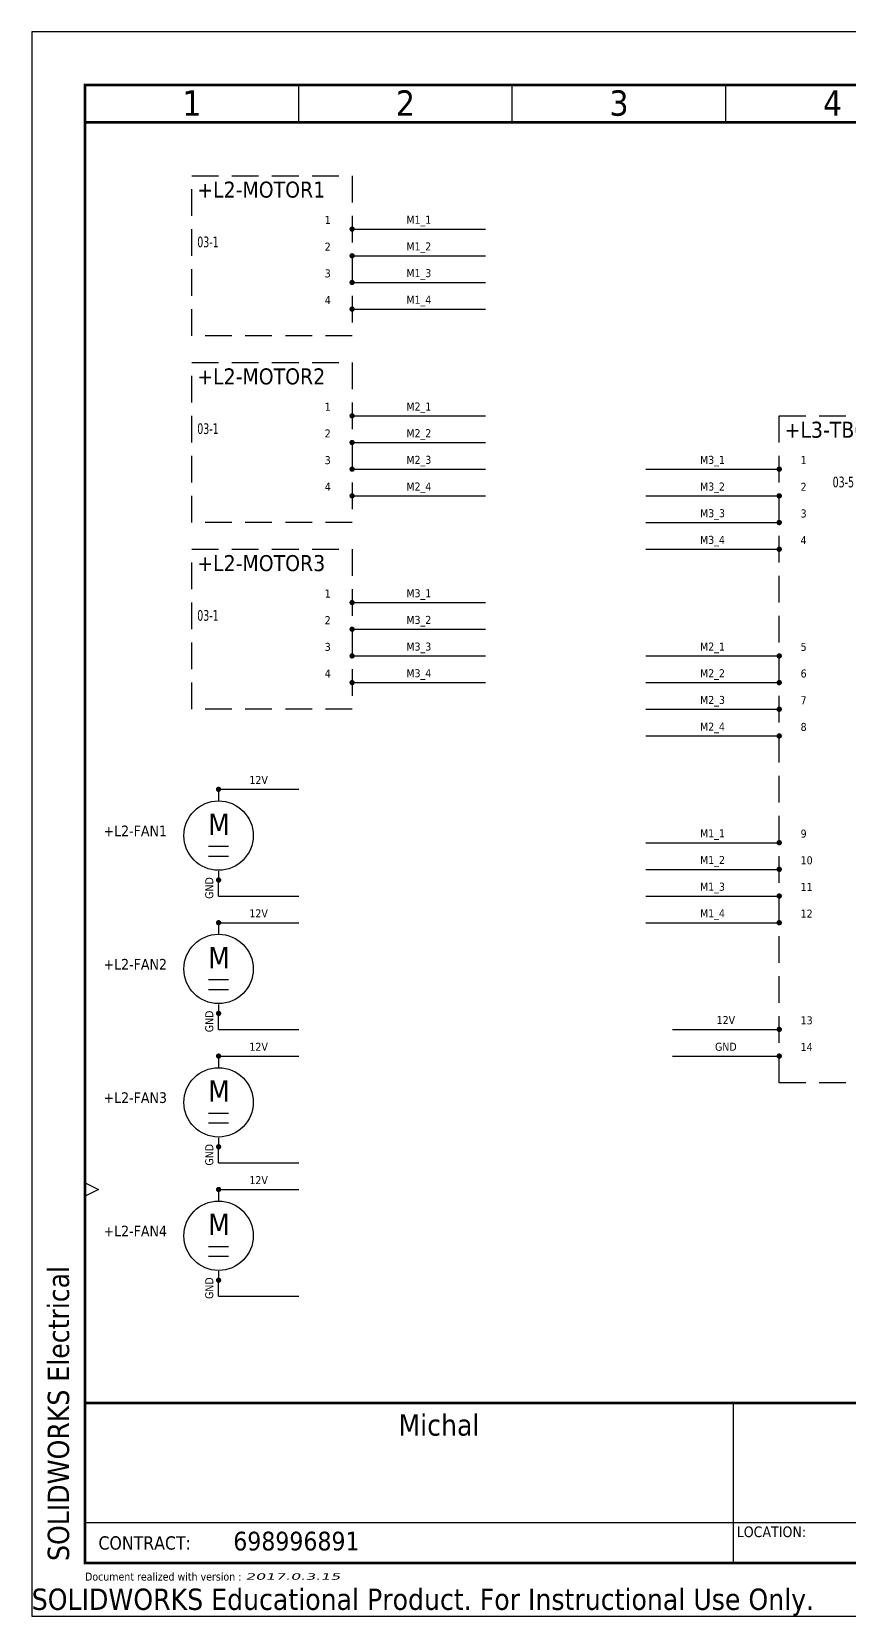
# Model space of a CAD drawing. Header units: millimetres. Extents: x 0 to 420, y 0 to 297.
# Drawn here: x 0 to 153.1, y 0 to 297 of the extents above; entities that cross this region are included whole.
import ezdxf
from ezdxf.enums import TextEntityAlignment as Align

# ---------------------------------------------------------------- set-up
doc = ezdxf.new("R2010")
doc.units = ezdxf.units.MM
doc.header["$LTSCALE"] = 10
doc.linetypes.add('CONTINU', pattern=[0])
doc.linetypes.add('INTERROMPU', pattern=[0.75, 0.5, -0.25])
doc.layers.add('DoNotPrint', color=7, linetype='Continuous', plot=False)
doc.layers.add('TITLEBLOCK', color=7, linetype='Continuous')
doc.styles.add('TAHOMA_STANDARD', font='tahoma.ttf')
doc.styles.add('tr_blackboxpt', font='', dxfattribs={"height": 1.5})
doc.styles.add('tr_line_equip', font='', dxfattribs={"height": 1.5})
doc.styles.get('tr_blackboxpt').set_extended_font_data('Tahoma')
doc.styles.get('tr_line_equip').set_extended_font_data('Tahoma')

# ---------------------------------------------------------------- blocks, each defined once
blk = doc.blocks.new('TR_FDP_BASEA3CA_EN')
at = {"color": 7}
for p, q in [((50, 280), (50, 287)), ((90, 280), (90, 287)), ((130, 280), (130, 287)), ((10, 81.25), (12.5, 80)), ((12.5, 80), (10, 78.75)), ((131.41, 10), (131.41, 40)), ((270.16, 17.5), (10, 17.5))]:
    blk.add_line(p, q, dxfattribs=at)
at = {"color": 7, "const_width": 0.5}
blk.add_lwpolyline([(10, 287), (410, 287), (410, 10), (10, 10)], close=True, dxfattribs=at)
for points in [[(10, 280), (410, 280)], [(10, 40), (410, 40)]]:
    blk.add_lwpolyline(points, dxfattribs=at)
at = {"layer": 'DoNotPrint', "color": 7}
for p, q in [((420, 297), (0, 297)), ((0, 297), (0, 0)), ((0, 0), (420, 0))]:
    blk.add_line(p, q, dxfattribs=at)
at = {"color": 7, "style": 'TAHOMA_STANDARD'}
for s, height, p in [('CONTRACT:', 2.5, (12.5, 13.75)), ('LOCATION:', 2, (132.04, 15.84)), ('Document realized with version :', 1.5, (9.99, 7.44))]:
    blk.add_text(s, height=height, dxfattribs=at).set_placement(p, align=Align.MIDDLE_LEFT)
for tag, height, p in [('#COL', 4.75, (30, 281.25)), ('#COL', 4.75, (70, 281.25)), ('#COL', 4.75, (110, 281.25)), ('#COL', 4.75, (150, 281.25)), ('#COL', 4.75, (190, 281.25)), ('#COL', 4.75, (230, 281.25)), ('#COL', 4.75, (270, 281.25)), ('#COL', 4.75, (310, 281.25)), ('#COL', 4.75, (350, 281.25)), ('#COL', 4.75, (390, 281.25)), ('#PROJECT_DWG_OFFICE', 4, (76.27, 33.86)), ('#BUNDLE_TZ_0_L1', 5, (200.73, 32.17)), ('#PROJECT_DWG_OFFICE_ADDRESS_1', 3, (76.27, 28.22)), ('#PROJECT_DWG_OFFICE_ADDRESS_2', 3, (76.27, 24.16)), ('#FOLIO_TZ_1_L1', 4, (200.8, 24.51)), ('#PROJECT_DWG_OFFICE_ADDRESS_3', 3, (76.27, 19.93)), ('#FOLIO_TZ_2_L1', 4, (200.74, 18.8))]:
    blk.add_attdef(tag, text='', height=height, dxfattribs=at).set_placement(p, align=Align.CENTER)
blk.add_attdef('#APP_NAME', text='', height=4, rotation=90, dxfattribs=at).set_placement((5, 10.37), align=Align.MIDDLE_LEFT)
for tag, height, p in [('#REV_NO_-0', 2.5, (274.5, 37.3)), ('#REV_NO_-1', 2.5, (274.5, 32.4)), ('#REV_NO', 4, (399.35, 31.56)), ('#REV_NO_-2', 2.5, (274.5, 27.3)), ('#FOLIO_TAG', 4, (399.35, 16.56))]:
    blk.add_attdef(tag, text='', height=height, dxfattribs=at).set_placement(p, align=Align.MIDDLE_CENTER)
for tag, height, p in [('#REV_CREATED_ON_-0', 2.5, (281, 37.2)), ('#REV_CREATED_BY_-0', 2.5, (302.7, 37.3)), ('#REV_NO_-0_TZ_0_L1', 2.5, (327.9, 37.3)), ('#REV_CREATED_ON_-1', 2.5, (281, 32.1)), ('#REV_CREATED_BY_-1', 2.5, (302.7, 32.4)), ('#REV_NO_-1_TZ_0_L1', 2.5, (327.9, 32.1)), ('#REV_CREATED_ON_-2', 2.5, (281, 27.3)), ('#REV_CREATED_BY_-2', 2.5, (302.8, 27.3)), ('#REV_NO_-2_TZ_0_L1', 2.5, (327.9, 27.5)), ('#FOLIO_LOC_TAG', 3.5, (154.33, 13.94))]:
    blk.add_attdef(tag, text='', height=height, dxfattribs=at).set_placement(p, align=Align.MIDDLE_LEFT)
for tag, p, height in [('##BUNDLE_TX_0_EN', (270.84, 16.16), 2), ('##BUNDLE_TX_1_EN', (340.84, 16.16), 2), ('#BUNDLE_TX_0', (271.84, 12.16), 2.5), ('#BUNDLE_TX_1', (342.1, 12.16), 2.5)]:
    blk.add_attdef(tag, p, '', height=height, dxfattribs=at)
blk.add_attdef('#PROJECT_CONTRACT_NUM', text='', height=3.5, dxfattribs=at).set_placement((37.75, 11.3), align=Align.BOTTOM_LEFT)
blk.add_attdef('#FOLIO_LOC_TZ_0_L1', text='', height=3.5, dxfattribs=at).set_placement((267.68, 13.94), align=Align.MIDDLE_RIGHT)
at = {"color": 7, "style": 'TAHOMA_STANDARD', "oblique": 15, "width": 2.071003}
blk.add_attdef('#ELVER', text='', height=1.21, dxfattribs=at).set_placement((40, 7.46), align=Align.MIDDLE_LEFT)
blk = doc.blocks.new('EW_BB_BlackBox_2')
at = {"lineweight": 20, "style": 'TAHOMA_STANDARD'}
for tag, height, p in [('#TAG', 3, (1, -5)), ('#REF_DES_2', 2, (1, -8)), ('#COM_TX_0', 2, (1, -11))]:
    blk.add_attdef(tag, text='', height=height, dxfattribs=at).set_placement(p, align=Align.BOTTOM_LEFT)
at = {"linetype": 'CONTINU', "style": 'TAHOMA_STANDARD', "width": 0.75}
blk.add_attdef('#CROSS_REF', text='', height=2, dxfattribs=at).set_placement((1, -14), align=Align.BOTTOM_LEFT)
blk = doc.blocks.new('TR-MO004')
at = {"color": 0, "linetype": 'CONTINU'}
for p, q in [((0, 0), (0, -2.19)), ((0, -15.31), (0, -17.5))]:
    blk.add_line(p, q, dxfattribs=at)
at = {"linetype": 'CONTINU'}
for p, q in [((-1.88, -10.67), (1.88, -10.67)), ((-1.88, -12.5), (1.88, -12.5))]:
    blk.add_line(p, q, dxfattribs=at)
blk.add_circle((-0.01, -8.67), 6.5)
at = {"style": 'TAHOMA_STANDARD'}
blk.add_text('M', height=4, dxfattribs=at).set_placement((0.06, -8.56), align=Align.CENTER)
blk.add_attdef('#P_TAG_0', (0.5, 0), '', height=1.5, dxfattribs=at)
at = {"linetype": 'CONTINU', "style": 'TAHOMA_STANDARD'}
for tag, p in [('#TAG', (-9.67, -8.79)), ('#TD_2', (-9.67, -11.79)), ('#TD_3', (-9.74, -14.41)), ('#COM_TX_0', (-9.74, -16.92)), ('#COM_TX_1', (-9.74, -19.4))]:
    blk.add_attdef(tag, text='', height=2, dxfattribs=at).set_placement(p, align=Align.RIGHT)
at = {"style": 'TAHOMA_STANDARD'}
blk.add_attdef('#P_TAG_1', text='', height=1.5, dxfattribs=at).set_placement((0.5, -17.5), align=Align.TOP_LEFT)

msp = doc.modelspace()

# ---------------------------------------------------------------- linework, layer by layer
at = {"linetype": 'INTERROMPU'}
for points in [[(30, 270), (60, 270), (60, 240), (30, 240)], [(30, 235), (60, 235), (60, 205), (30, 205)], [(140, 225), (175, 225), (175, 100), (140, 100)], [(30, 200), (60, 200), (60, 170), (30, 170)]]:
    msp.add_lwpolyline(points, close=True, dxfattribs=at)
at = {"color": 12}
for points in [[(60.27, 260, 0.45, 0.45, 1), (59.73, 260, 0.45, 0.45, 1)], [(60.27, 255, 0.45, 0.45, 1), (59.73, 255, 0.45, 0.45, 1)], [(60.27, 250, 0.45, 0.45, 1), (59.73, 250, 0.45, 0.45, 1)], [(60.27, 245, 0.45, 0.45, 1), (59.73, 245, 0.45, 0.45, 1)], [(60.27, 225, 0.45, 0.45, 1), (59.73, 225, 0.45, 0.45, 1)], [(60.27, 220, 0.45, 0.45, 1), (59.73, 220, 0.45, 0.45, 1)], [(60.27, 215, 0.45, 0.45, 1), (59.73, 215, 0.45, 0.45, 1)], [(140.28, 215, 0.45, 0.45, 1), (139.72, 215, 0.45, 0.45, 1)], [(60.27, 210, 0.45, 0.45, 1), (59.73, 210, 0.45, 0.45, 1)], [(140.28, 210, 0.45, 0.45, 1), (139.72, 210, 0.45, 0.45, 1)], [(140.28, 205, 0.45, 0.45, 1), (139.72, 205, 0.45, 0.45, 1)], [(140.28, 200, 0.45, 0.45, 1), (139.72, 200, 0.45, 0.45, 1)], [(60.27, 190, 0.45, 0.45, 1), (59.73, 190, 0.45, 0.45, 1)], [(60.27, 185, 0.45, 0.45, 1), (59.73, 185, 0.45, 0.45, 1)], [(60.27, 180, 0.45, 0.45, 1), (59.73, 180, 0.45, 0.45, 1)], [(140.28, 180, 0.45, 0.45, 1), (139.72, 180, 0.45, 0.45, 1)], [(60.27, 175, 0.45, 0.45, 1), (59.73, 175, 0.45, 0.45, 1)], [(140.28, 175, 0.45, 0.45, 1), (139.72, 175, 0.45, 0.45, 1)], [(140.28, 170, 0.45, 0.45, 1), (139.72, 170, 0.45, 0.45, 1)], [(140.28, 165, 0.45, 0.45, 1), (139.72, 165, 0.45, 0.45, 1)], [(35.27, 155, 0.45, 0.45, 1), (34.73, 155, 0.45, 0.45, 1)], [(140.28, 145, 0.45, 0.45, 1), (139.72, 145, 0.45, 0.45, 1)], [(140.28, 140, 0.45, 0.45, 1), (139.72, 140, 0.45, 0.45, 1)], [(35.27, 138, 0.45, 0.45, 1), (34.73, 138, 0.45, 0.45, 1)], [(140.28, 135, 0.45, 0.45, 1), (139.72, 135, 0.45, 0.45, 1)], [(35.27, 130, 0.45, 0.45, 1), (34.73, 130, 0.45, 0.45, 1)], [(140.28, 130, 0.45, 0.45, 1), (139.72, 130, 0.45, 0.45, 1)], [(35.27, 113, 0.45, 0.45, 1), (34.73, 113, 0.45, 0.45, 1)], [(140.28, 110, 0.45, 0.45, 1), (139.72, 110, 0.45, 0.45, 1)], [(35.27, 105, 0.45, 0.45, 1), (34.73, 105, 0.45, 0.45, 1)], [(140.28, 105, 0.45, 0.45, 1), (139.72, 105, 0.45, 0.45, 1)], [(35.27, 88, 0.45, 0.45, 1), (34.73, 88, 0.45, 0.45, 1)], [(35.27, 80, 0.45, 0.45, 1), (34.73, 80, 0.45, 0.45, 1)], [(35.27, 63, 0.45, 0.45, 1), (34.73, 63, 0.45, 0.45, 1)]]:
    msp.add_lwpolyline(points, format="xyseb", close=True, dxfattribs=at)
at = {"color": 5, "linetype": 'Continuous'}
for points in [[(60, 260), (85, 260)], [(60, 255), (85, 255)], [(60, 250), (85, 250)], [(60, 245), (85, 245)], [(60, 225), (85, 225)], [(60, 220), (85, 220)], [(60, 215), (85, 215)], [(115, 215), (140, 215)], [(60, 210), (85, 210)], [(115, 210), (140, 210)], [(115, 205), (140, 205)], [(115, 200), (140, 200)], [(60, 190), (85, 190)], [(60, 185), (85, 185)], [(60, 180), (85, 180)], [(115, 180), (140, 180)], [(60, 175), (85, 175)], [(115, 175), (140, 175)], [(115, 170), (140, 170)], [(115, 165), (140, 165)], [(35, 155), (50, 155)], [(115, 145), (140, 145)], [(115, 140), (140, 140)], [(35, 135), (35, 138)], [(35, 135), (50, 135)], [(115, 135), (140, 135)], [(35, 130), (50, 130)], [(115, 130), (140, 130)], [(35, 110), (35, 113)], [(35, 110), (50, 110)], [(120, 110), (140, 110)], [(35, 105), (50, 105)], [(120, 105), (140, 105)], [(35, 85), (35, 88)], [(35, 85), (50, 85)], [(35, 80), (50, 80)], [(35, 60), (35, 63)], [(35, 60), (50, 60)]]:
    msp.add_lwpolyline(points, dxfattribs=at)

# ---------------------------------------------------------------- block references
for name, p, values in [('EW_BB_BlackBox_2', (30, 270), {'#TAG': '+L2-MOTOR1', '#CROSS_REF': '03-1'}), ('EW_BB_BlackBox_2', (30, 235), {'#TAG': '+L2-MOTOR2', '#CROSS_REF': '03-1'}), ('EW_BB_BlackBox_2', (30, 200), {'#TAG': '+L2-MOTOR3', '#CROSS_REF': '03-1'}), ('TR-MO004', (35, 155), {'#TAG': '+L2-FAN1'}), ('TR-MO004', (35, 130), {'#TAG': '+L2-FAN2'}), ('TR-MO004', (35, 105), {'#TAG': '+L2-FAN3'}), ('TR-MO004', (35, 80), {'#TAG': '+L2-FAN4'})]:
    msp.add_blockref(name, p).add_auto_attribs(values)
ref = msp.add_blockref('EW_BB_BlackBox_2', (140, 225))
ref.add_attrib('#TAG', '+L3-TB6560-3V2__1', dxfattribs={"lineweight": 20, "height": 3, "style": 'TAHOMA_STANDARD'}).set_placement((141, 220), align=Align.BOTTOM_LEFT)
ref.add_attrib('#CROSS_REF', '03-5', dxfattribs={"linetype": 'CONTINU', "height": 2, "style": 'TAHOMA_STANDARD', "width": 0.75}).set_placement((150, 211), align=Align.BOTTOM_LEFT)
at = {"layer": 'TITLEBLOCK'}
ref = msp.add_blockref('TR_FDP_BASEA3CA_EN', (0, 0), dxfattribs=at)
ref.add_attrib('#COL', '1', dxfattribs={"layer": '0', "color": 7, "height": 4.75, "style": 'TAHOMA_STANDARD'}).set_placement((30, 281.25), align=Align.CENTER)
ref.add_attrib('#COL', '2', dxfattribs={"layer": '0', "color": 7, "height": 4.75, "style": 'TAHOMA_STANDARD'}).set_placement((70, 281.25), align=Align.CENTER)
ref.add_attrib('#COL', '3', dxfattribs={"layer": '0', "color": 7, "height": 4.75, "style": 'TAHOMA_STANDARD'}).set_placement((110, 281.25), align=Align.CENTER)
ref.add_attrib('#COL', '4', dxfattribs={"layer": '0', "color": 7, "height": 4.75, "style": 'TAHOMA_STANDARD'}).set_placement((150, 281.25), align=Align.CENTER)
ref.add_attrib('#PROJECT_CONTRACT_NUM', '698996891', dxfattribs={"layer": '0', "color": 7, "height": 3.5, "style": 'TAHOMA_STANDARD'}).set_placement((37.75, 11.3), align=Align.BOTTOM_LEFT)
ref.add_attrib('#ELVER', '2017.0.3.15', dxfattribs={"layer": '0', "color": 7, "height": 1.2071, "style": 'TAHOMA_STANDARD', "oblique": 15, "width": 2.071003}).set_placement((40, 7.46), align=Align.MIDDLE_LEFT)
ref.add_attrib('#PROJECT_DWG_OFFICE', 'Michal', dxfattribs={"layer": '0', "color": 7, "height": 4, "style": 'TAHOMA_STANDARD'}).set_placement((76.27, 33.86), align=Align.CENTER)
ref.add_attrib('#APP_NAME', 'SOLIDWORKS Electrical', dxfattribs={"layer": '0', "color": 7, "height": 4, "rotation": 90, "style": 'TAHOMA_STANDARD'}).set_placement((5, 10.37), align=Align.MIDDLE_LEFT)

# ---------------------------------------------------------------- texts
at = {"style": 'tr_blackboxpt'}
for s, p in [('1', (56, 260.5)), ('2', (56, 255.5)), ('3', (56, 250.5)), ('4', (56, 245.5)), ('1', (56, 225.5)), ('2', (56, 220.5)), ('3', (56, 215.5)), ('4', (56, 210.5)), ('1', (56, 190.5)), ('2', (56, 185.5)), ('3', (56, 180.5)), ('4', (56, 175.5))]:
    msp.add_text(s, height=1.5, dxfattribs=at).set_placement(p, align=Align.BOTTOM_RIGHT)
at = {"color": 7, "style": 'tr_line_equip'}
for s, p in [('M1_1', (72.5, 261)), ('M1_2', (72.5, 256)), ('M1_3', (72.5, 251)), ('M1_4', (72.5, 246)), ('M2_1', (72.5, 226)), ('M2_2', (72.5, 221)), ('M2_3', (72.5, 216)), ('M3_1', (127.5, 216)), ('M2_4', (72.5, 211)), ('M3_2', (127.5, 211)), ('M3_3', (127.5, 206)), ('M3_4', (127.5, 201)), ('M3_1', (72.5, 191)), ('M3_2', (72.5, 186)), ('M3_3', (72.5, 181)), ('M2_1', (127.5, 181)), ('M3_4', (72.5, 176)), ('M2_2', (127.5, 176)), ('M2_3', (127.5, 171)), ('M2_4', (127.5, 166)), ('12V', (42.5, 156)), ('M1_1', (127.5, 146)), ('M1_2', (127.5, 141)), ('M1_3', (127.5, 136)), ('12V', (42.5, 131)), ('M1_4', (127.5, 131)), ('12V', (130, 111)), ('12V', (42.5, 106)), ('GND', (130, 106)), ('12V', (42.5, 81))]:
    msp.add_text(s, height=1.5, dxfattribs=at).set_placement(p, align=Align.CENTER)
at = {"style": 'tr_blackboxpt'}
for s, p in [('1', (144, 215.5)), ('2', (144, 210.5)), ('3', (144, 205.5)), ('4', (144, 200.5)), ('5', (144, 180.5)), ('6', (144, 175.5)), ('7', (144, 170.5)), ('8', (144, 165.5)), ('9', (144, 145.5)), ('10', (144, 140.5)), ('11', (144, 135.5)), ('12', (144, 130.5)), ('13', (144, 110.5)), ('14', (144, 105.5))]:
    msp.add_text(s, height=1.5, dxfattribs=at).set_placement(p, align=Align.BOTTOM_LEFT)
at = {"color": 7, "style": 'tr_line_equip'}
for p in [(34, 136.5), (34, 111.5), (34, 86.5), (34, 61.5)]:
    msp.add_text('GND', height=1.5, rotation=90, dxfattribs=at).set_placement(p, align=Align.CENTER)
at = {"color": 1, "true_color": 0xff0000, "style": 'TAHOMA_STANDARD'}
msp.add_text('SOLIDWORKS Educational Product. For Instructional Use Only.', height=4, dxfattribs=at).set_placement((0, 0), align=Align.BOTTOM_LEFT)

doc.saveas('drawing.dxf')
